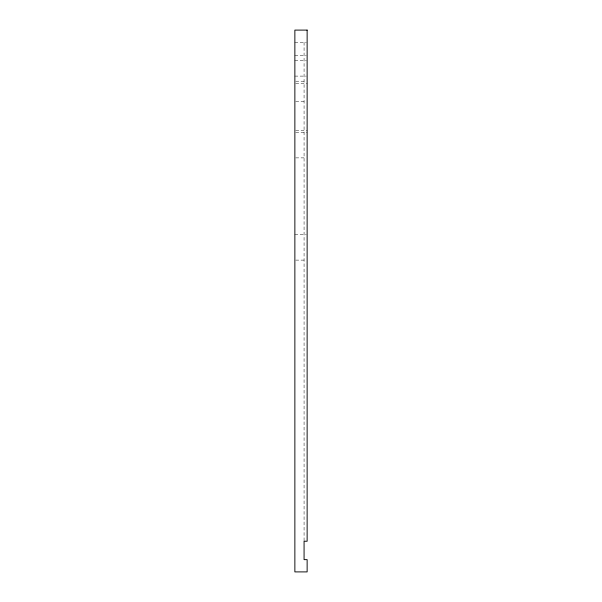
<?xml version="1.0" encoding="UTF-8"?>
<svg xmlns="http://www.w3.org/2000/svg" width="602" height="602" viewBox="0 0 602 602"><rect width="100%" height="100%" fill="white"/><g stroke="black" fill="none" stroke-linecap="round" stroke-linejoin="round"><path stroke-width="0.45" stroke-dasharray="3.01 2.26" d="M294.867 42.366L306.365 42.366M294.867 55.655L306.26 55.655M294.867 60.764L306.365 60.764M294.867 76.1L306.26 76.1M295.74 81.21L306.26 81.21M295.74 83.257L307.133 83.257M295.74 101.655L306.26 101.655M295.74 130.28L307.133 130.28M295.74 132.327L307.133 132.327M295.74 157.882L306.26 157.882M294.867 234.554L306.26 234.554M295.74 260.109L306.26 260.109M304.07 42.366L304.07 541.236"/><path stroke-width="0.9" d="M307.133 30.1L294.867 30.1L294.867 571.9L307.133 571.9L307.133 559.634L304.07 559.634L304.07 541.236L307.133 541.236L307.133 30.1"/></g></svg>
